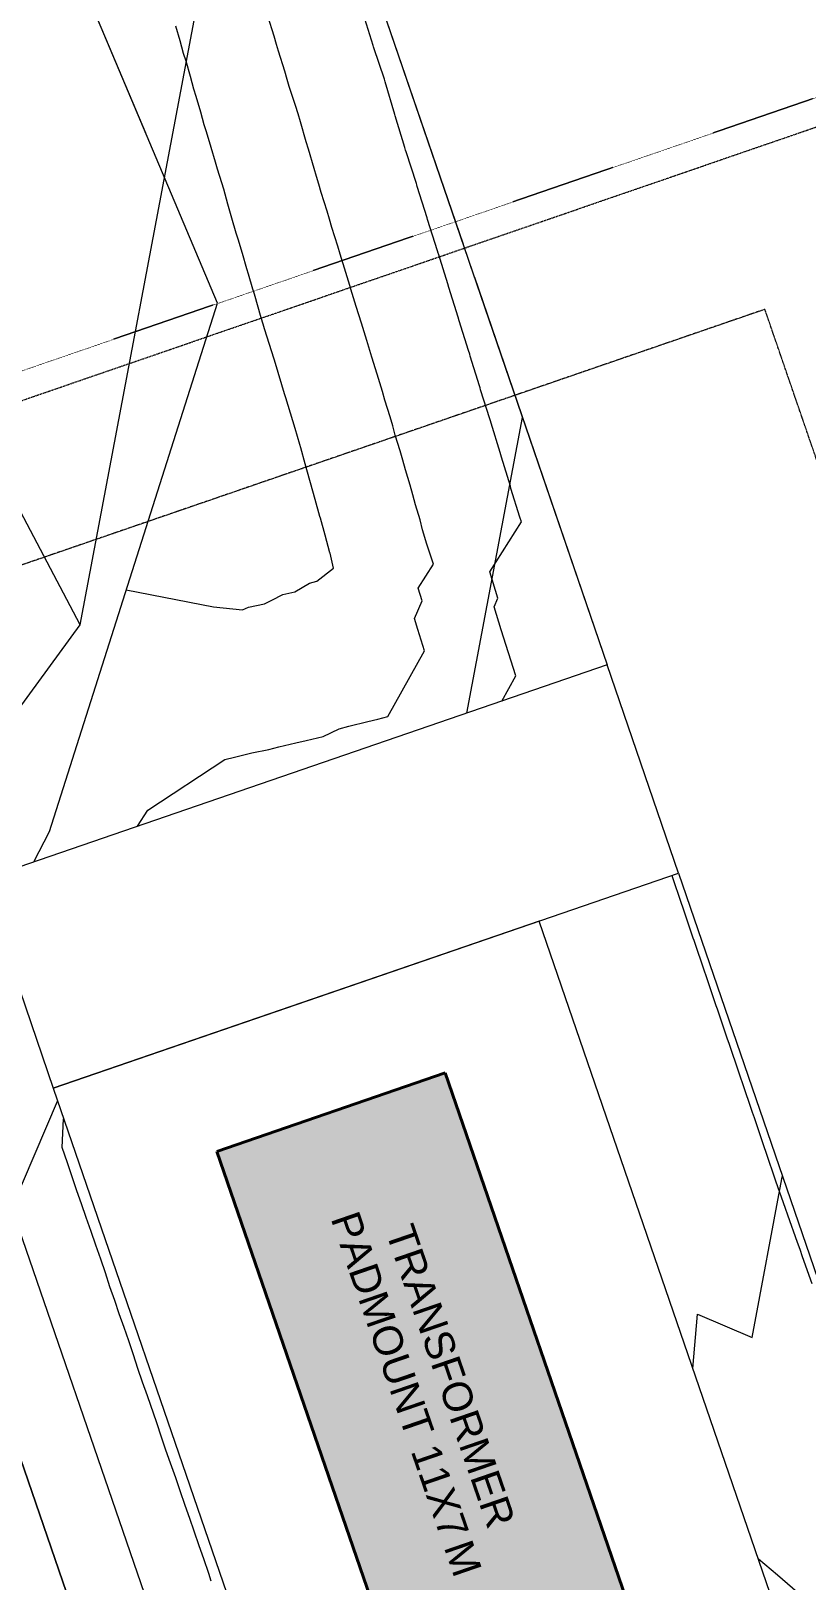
# Model space of a CAD drawing. Header units: millimetres. Extents: x -2612262 to -2065320, y 3717813 to 4283368.
# Drawn here: x -2468138 to -2457567, y 3954977 to 3976092 of the extents above; entities that cross this region are included whole.
import ezdxf

# ---------------------------------------------------------------- set-up
doc = ezdxf.new("R2010")
doc.units = ezdxf.units.MM
for name, pattern in [('Aligning Line', [3.2004, 1.6002, -1.6002]), ('Dash Medium', [7.5, 4.5, -3]), ('Dash Tight', [1.2, 0.6, -0.6]), ('Grid Line', [21, 12, -3, 3, -3])]:
    doc.linetypes.add(name, pattern=pattern)
for name, color, linetype, lineweight in [('A-DETL', 90, 'Continuous', 18), ('A-DETL-GENF', 92, 'Continuous', 5), ('A-FLOR', 192, 'Continuous', 5), ('A-GENM', 13, 'Continuous', 5), ('C-TOPO', 7, 'Continuous', 5), ('C-TOPO-MAJR', 7, 'Continuous', 20), ('C-TOPO-MINR', 7, 'Continuous', 5), ('G-ANNO-REFR', 1, 'Aligning Line', 5), ('G-ANNO-TEXT', 231, 'Continuous', 5), ('S-GRID', 1, 'Continuous', 5)]:
    doc.layers.add(name, color=color, linetype=linetype, lineweight=lineweight)
doc.styles.add('Arial_3', font='arial.ttf', dxfattribs={"height": 400})
picture_1 = doc.add_image_def('image1.jpg', size_in_pixel=(6528, 5638))

# ---------------------------------------------------------------- blocks, each defined once
blk = doc.blocks.new('Generic Models 3 - Generic Models 2-971299-GA - Part A')
at = {"layer": 'A-GENM'}
blk.add_hatch(color=7, dxfattribs=at).paths.add_polyline_path([(-2397253, 3964350), (-2394151, 3965449), (-2396794, 3972914), (-2399897, 3971816), (-2397359, 3964650)])
at = {"layer": 'A-GENM', "color": 50, "lineweight": 40}
for p, q in [((-2396794, 3972914), (-2399897, 3971816)), ((-2394151, 3965449), (-2396794, 3972914)), ((-2399897, 3971816), (-2397253, 3964350)), ((-2397253, 3964350), (-2394151, 3965449))]:
    blk.add_line(p, q, dxfattribs=at)
blk = doc.blocks.new('Dimension - Grids _2D_ - 1-200-639481-GA - Part A')
at = {"layer": 'A-DETL-GENF'}
for p, q in [((-9323, 500), (-9823, 0)), ((-9823, 0), (-9323, 500)), ((9677, 500), (-9323, 500)), ((-9323, 500), (9677, 500)), ((10177, 0), (9677, 500)), ((10177, 0), (9677, 500)), ((-9823, 0), (-9323, -500)), ((-9823, 0), (-9323, -500)), ((9677, -500), (10177, 0)), ((10177, 0), (9677, -500)), ((-9323, -500), (9677, -500)), ((-9323, -500), (9677, -500))]:
    blk.add_line(p, q, dxfattribs=at)

msp = doc.modelspace()

# ---------------------------------------------------------------- linework, layer by layer
at = {"layer": 'A-DETL', "linetype": 'Dash Tight', "lineweight": 5}
msp.add_line((-2456590.1, 3975477.7), (-2468414.7, 3971410), dxfattribs=at)
at = {"layer": 'A-DETL', "linetype": 'Dash Medium'}
for p, q in [((-2458140.9, 3972300.4), (-2471082.4, 3967848.5)), ((-2450685.2, 3950626.9), (-2458140.9, 3972300.4))]:
    msp.add_line(p, q, dxfattribs=at)
at = {"layer": 'A-FLOR'}
for p, q in [((-2467326.1, 3987999), (-2460288.9, 3967458.3)), ((-2460288.9, 3967458.3), (-2468803.5, 3964529.3)), ((-2459316.6, 3964620.3), (-2460288.9, 3967458.3)), ((-2467836.6, 3961689.4), (-2459316.6, 3964620.3)), ((-2459316.6, 3964620.3), (-2456488.3, 3956365.1)), ((-2468803.5, 3964529.3), (-2467836.6, 3961689.4)), ((-2461217.2, 3963966.4), (-2467836.5, 3961689.4)), ((-2457639.1, 3953564.7), (-2461217.2, 3963966.4)), ((-2467836.5, 3961689.4), (-2464258.4, 3951287.7))]:
    msp.add_line(p, q, dxfattribs=at)
at = {"layer": 'C-TOPO'}
for p, q in [((-2466758, 3986340.9), (-2462251.9, 3973188.2)), ((-2465595.4, 3972386.2), (-2470843.8, 3984804.8)), ((-2466573.8, 3974701.2), (-2468634.6, 3979577.4)), ((-2462251.2, 3973186), (-2462099, 3972741.7)), ((-2462098.2, 3972739.5), (-2460288.9, 3967458.3)), ((-2467888.2, 3965189.4), (-2465595.4, 3972386.2)), ((-2468097.7, 3964772.1), (-2467888.2, 3965189.4)), ((-2459316.6, 3964620.3), (-2456612.2, 3956726.7))]:
    msp.add_line(p, q, dxfattribs=at)
at = {"layer": 'C-TOPO-MAJR', "color": 9, "lineweight": 15}
msp.add_line((-2467467.2, 3968002), (-2465001.1, 3981072.3), dxfattribs=at)
at = {"layer": 'C-TOPO-MAJR', "color": 8, "lineweight": 15}
for p, q in [((-2467467.2, 3968002), (-2468712.2, 3970358.3)), ((-2468791.9, 3966189.8), (-2467467.2, 3968002)), ((-2459410.6, 3964587.9), (-2459276.3, 3964199.2)), ((-2459276.3, 3964199.2), (-2459267.9, 3964174.7)), ((-2459267.9, 3964174.7), (-2459120.3, 3963738.5)), ((-2459120.3, 3963738.5), (-2459109.2, 3963706.4)), ((-2459109.2, 3963706.4), (-2458964.2, 3963277.8)), ((-2458964.2, 3963277.8), (-2458950.4, 3963238.2)), ((-2458950.4, 3963238.2), (-2458807.9, 3962817.1)), ((-2458807.9, 3962817.1), (-2458791.2, 3962770.1)), ((-2458791.2, 3962770.1), (-2458652.6, 3962361.1)), ((-2458652.6, 3962361.1), (-2458632.2, 3962301.9)), ((-2458632.2, 3962301.9), (-2458496, 3961899.9)), ((-2458496, 3961899.9), (-2458473.2, 3961833.7)), ((-2458473.2, 3961833.7), (-2458450.4, 3961767.5)), ((-2458450.4, 3961767.5), (-2458314.1, 3961365.6)), ((-2458314.1, 3961365.6), (-2458289, 3961292.5)), ((-2458289, 3961292.5), (-2458155, 3960897.4)), ((-2458155, 3960897.4), (-2458127.6, 3960817.9)), ((-2458127.6, 3960817.9), (-2457995.8, 3960429.3)), ((-2457995.8, 3960429.3), (-2457863, 3960057.5)), ((-2457863, 3960057.5), (-2457831.3, 3959965.4)), ((-2457831.3, 3959965.4), (-2457700.7, 3959594.8)), ((-2457700.7, 3959594.8), (-2457666.9, 3959496.7)), ((-2457666.9, 3959496.7), (-2457633.1, 3959399)), ((-2457633.1, 3959399), (-2457502.6, 3959030.7))]:
    msp.add_line(p, q, dxfattribs=at)
at = {"layer": 'C-TOPO-MINR', "color": 253}
for p, q in [((-2466107.4, 3975956.2), (-2466165.7, 3976159.9)), ((-2464825.1, 3976020.8), (-2464911.4, 3976296.1)), ((-2463476.9, 3975895.5), (-2463615.2, 3976331.4)), ((-2466060.1, 3975787.1), (-2466107.4, 3975956.2)), ((-2464793.4, 3975908.2), (-2464825.1, 3976020.8)), ((-2466026.5, 3975679.8), (-2466060.1, 3975787.1)), ((-2464767, 3975815.5), (-2464793.4, 3975908.2)), ((-2464681.9, 3975547.2), (-2464767, 3975815.5)), ((-2463471.8, 3975877.7), (-2463476.9, 3975895.5)), ((-2463467.7, 3975863.1), (-2463471.8, 3975877.7)), ((-2463322.5, 3975437.2), (-2463467.7, 3975863.1)), ((-2465967.6, 3975471.4), (-2466026.5, 3975679.8)), ((-2464649.2, 3975432.2), (-2464681.9, 3975547.2)), ((-2465918.9, 3975299.5), (-2465967.6, 3975471.4)), ((-2464622.4, 3975338.1), (-2464649.2, 3975432.2)), ((-2464533.8, 3975078.5), (-2464622.4, 3975338.1)), ((-2463317.1, 3975418.5), (-2463322.5, 3975437.2)), ((-2463311.9, 3975400.7), (-2463317.1, 3975418.5)), ((-2463182.4, 3974954.7), (-2463311.9, 3975400.7)), ((-2465887, 3975199), (-2465918.9, 3975299.5)), ((-2465826.6, 3974986.8), (-2465887, 3975199)), ((-2465777.1, 3974813.2), (-2465826.6, 3974986.8)), ((-2464500.5, 3974962.9), (-2464533.8, 3975078.5)), ((-2464468.3, 3974852.7), (-2464500.5, 3974962.9)), ((-2463176.9, 3974937.4), (-2463182.4, 3974954.7)), ((-2463046, 3974504.9), (-2463176.9, 3974937.4)), ((-2465745.2, 3974719.8), (-2465777.1, 3974813.2)), ((-2465684, 3974507.4), (-2465745.2, 3974719.8)), ((-2464390.1, 3974583.4), (-2464468.3, 3974852.7)), ((-2465624.8, 3974304.8), (-2465684, 3974507.4)), ((-2464357.3, 3974480.4), (-2464390.1, 3974583.4)), ((-2464278.6, 3974220.4), (-2464357.3, 3974480.4)), ((-2463040.9, 3974485.6), (-2463046, 3974504.9)), ((-2463035.5, 3974467.1), (-2463040.9, 3974485.6)), ((-2463029.7, 3974447.3), (-2463035.5, 3974467.1)), ((-2465597.9, 3974212.1), (-2465624.8, 3974304.8)), ((-2462888.8, 3974016.3), (-2463029.7, 3974447.3)), ((-2465537.8, 3974023.5), (-2465597.9, 3974212.1)), ((-2464249.4, 3974110), (-2464278.6, 3974220.4)), ((-2464218.8, 3974004.3), (-2464249.4, 3974110)), ((-2465511.3, 3973935.9), (-2465537.8, 3974023.5)), ((-2465458, 3973734.5), (-2465511.3, 3973935.9)), ((-2464186, 3973891.8), (-2464218.8, 3974004.3)), ((-2464102.4, 3973636.4), (-2464186, 3973891.8)), ((-2462883.1, 3973996.6), (-2462888.8, 3974016.3)), ((-2462877, 3973975.9), (-2462883.1, 3973996.6)), ((-2462742, 3973547), (-2462877, 3973975.9)), ((-2465402.2, 3973541.6), (-2465458, 3973734.5)), ((-2464071, 3973528), (-2464102.4, 3973636.4)), ((-2465342.2, 3973336.4), (-2465402.2, 3973541.6)), ((-2464037.9, 3973414.2), (-2464071, 3973528)), ((-2463958.7, 3973162.6), (-2464037.9, 3973414.2)), ((-2462736, 3973526), (-2462742, 3973547)), ((-2462601.8, 3973099.7), (-2462736, 3973526)), ((-2465316.1, 3973256.5), (-2465342.2, 3973336.4)), ((-2465259, 3973059.4), (-2465316.1, 3973256.5)), ((-2465198.7, 3972852.6), (-2465259, 3973059.4)), ((-2463926.5, 3973051.4), (-2463958.7, 3973162.6)), ((-2463848.2, 3972802.6), (-2463926.5, 3973051.4)), ((-2462591.8, 3973065.1), (-2462601.8, 3973099.7)), ((-2462589, 3973055.6), (-2462591.8, 3973065.1)), ((-2462460.8, 3972646.3), (-2462589, 3973055.6)), ((-2465175.3, 3972778.2), (-2465198.7, 3972852.6)), ((-2465117, 3972576.9), (-2465175.3, 3972778.2)), ((-2463796.6, 3972624.9), (-2463848.2, 3972802.6)), ((-2465094.5, 3972505.6), (-2465117, 3972576.9)), ((-2463782.5, 3972576.3), (-2463796.6, 3972624.9)), ((-2463708.4, 3972339.8), (-2463782.5, 3972576.3)), ((-2462446.5, 3972600.1), (-2462460.8, 3972646.3)), ((-2462318.9, 3972192.8), (-2462446.5, 3972600.1)), ((-2465001.3, 3972184.8), (-2465094.5, 3972505.6)), ((-2464975.9, 3972097.1), (-2465001.3, 3972184.8)), ((-2463637.2, 3972110.1), (-2463708.4, 3972339.8)), ((-2462304.3, 3972145.4), (-2462318.9, 3972192.8)), ((-2462177.1, 3971739.6), (-2462304.3, 3972145.4)), ((-2464956, 3972033.4), (-2464975.9, 3972097.1)), ((-2464827.9, 3971620), (-2464956, 3972033.4)), ((-2463564.3, 3971877.5), (-2463637.2, 3972110.1)), ((-2463493.9, 3971648.3), (-2463564.3, 3971877.5)), ((-2462162, 3971689.9), (-2462177.1, 3971739.6)), ((-2464809.7, 3971562.2), (-2464827.9, 3971620)), ((-2464683.6, 3971151.3), (-2464809.7, 3971562.2)), ((-2463421.4, 3971416.7), (-2463493.9, 3971648.3)), ((-2462154.7, 3971664), (-2462162, 3971689.9)), ((-2462028.2, 3971260.1), (-2462154.7, 3971664)), ((-2463350.1, 3971183.4), (-2463421.4, 3971416.7)), ((-2464665.6, 3971093.8), (-2464683.6, 3971151.3)), ((-2464538.2, 3970677), (-2464665.6, 3971093.8)), ((-2463316, 3971061.6), (-2463350.1, 3971183.4)), ((-2462020.7, 3971233.3), (-2462028.2, 3971260.1)), ((-2462013.1, 3971205.7), (-2462020.7, 3971233.3)), ((-2461887.6, 3970808.3), (-2462013.1, 3971205.7)), ((-2463245.5, 3970836.7), (-2463316, 3971061.6)), ((-2464477.3, 3970459.3), (-2464538.2, 3970677)), ((-2463211.3, 3970714.2), (-2463245.5, 3970836.7)), ((-2463176.3, 3970587.9), (-2463211.3, 3970714.2)), ((-2461879.7, 3970779.8), (-2461887.6, 3970808.3)), ((-2461871.6, 3970750.3), (-2461879.7, 3970779.8)), ((-2461747.1, 3970349), (-2461871.6, 3970750.3)), ((-2464462.9, 3970413.3), (-2464477.3, 3970459.3)), ((-2463108.3, 3970372.7), (-2463176.3, 3970587.9)), ((-2464402, 3970195.1), (-2464462.9, 3970413.3)), ((-2463073.1, 3970245.6), (-2463108.3, 3970372.7)), ((-2463037, 3970114.3), (-2463073.1, 3970245.6)), ((-2461738.8, 3970318.7), (-2461747.1, 3970349)), ((-2461730.2, 3970287.4), (-2461738.8, 3970318.7)), ((-2461606.8, 3969892.9), (-2461730.2, 3970287.4)), ((-2464339.4, 3969970.1), (-2464402, 3970195.1)), ((-2462971.6, 3969903.5), (-2463037, 3970114.3)), ((-2464329, 3969937), (-2464339.4, 3969970.1)), ((-2464266.6, 3969711.4), (-2464329, 3969937)), ((-2462935.4, 3969771.8), (-2462971.6, 3969903.5)), ((-2461599.6, 3969860.6), (-2461606.8, 3969892.9)), ((-2461477.3, 3969469.4), (-2461599.6, 3969860.6)), ((-2464202.5, 3969478.3), (-2464266.6, 3969711.4)), ((-2462898.3, 3969635.6), (-2462935.4, 3969771.8)), ((-2462835.6, 3969435.2), (-2462898.3, 3969635.6)), ((-2464196.1, 3969457.9), (-2464202.5, 3969478.3)), ((-2464132.1, 3969224.8), (-2464196.1, 3969457.9)), ((-2462805, 3969298.3), (-2462835.6, 3969435.2)), ((-2461889.5, 3968725.3), (-2461455.9, 3969403.7)), ((-2461455.9, 3969403.7), (-2461477.3, 3969469.4)), ((-2464066.3, 3968983.7), (-2464132.1, 3969224.8)), ((-2462744.1, 3969103.2), (-2462805, 3969298.3)), ((-2464064.4, 3968977.6), (-2464066.3, 3968983.7)), ((-2464019.1, 3968774.9), (-2464064.4, 3968977.6)), ((-2462655.2, 3968831.1), (-2462744.1, 3969103.2)), ((-2464242.8, 3968595.3), (-2464019.1, 3968774.9)), ((-2462864.3, 3968503.9), (-2462655.2, 3968831.1)), ((-2464545.3, 3968452.3), (-2464345.8, 3968572.4)), ((-2464345.8, 3968572.4), (-2464242.8, 3968595.3)), ((-2461776.7, 3968366.1), (-2461889.5, 3968725.3)), ((-2466839.8, 3968480.2), (-2465652.9, 3968247.6)), ((-2464858.5, 3968339), (-2464709.4, 3968415.5)), ((-2464709.4, 3968415.5), (-2464545.3, 3968452.3)), ((-2462809.9, 3968330.7), (-2462864.3, 3968503.9)), ((-2461826.7, 3968248.2), (-2461776.7, 3968366.1)), ((-2465652.9, 3968247.6), (-2465259.1, 3968206.6)), ((-2465259.1, 3968206.6), (-2465175.7, 3968244.5)), ((-2465175.7, 3968244.5), (-2464955.1, 3968289.6)), ((-2464955.1, 3968289.6), (-2464858.5, 3968339)), ((-2462913, 3968087.7), (-2462809.9, 3968330.7)), ((-2461732.5, 3967933.1), (-2461826.7, 3968248.2)), ((-2462869.1, 3967941.2), (-2462913, 3968087.7)), ((-2462822, 3967795.7), (-2462869.1, 3967941.2)), ((-2461631.2, 3967620.3), (-2461732.5, 3967933.1)), ((-2462777.1, 3967649.4), (-2462822, 3967795.7)), ((-2463276.6, 3966753.9), (-2462777.1, 3967649.4)), ((-2461534.5, 3967305.9), (-2461631.2, 3967620.3)), ((-2461725.1, 3966964.3), (-2461534.5, 3967305.9)), ((-2463806.6, 3966621.7), (-2463549.5, 3966685.8)), ((-2463549.5, 3966685.8), (-2463414.4, 3966719.6)), ((-2463414.4, 3966719.6), (-2463276.6, 3966753.9)), ((-2464390.4, 3966428), (-2464159.4, 3966479.5)), ((-2464159.4, 3966479.5), (-2463940.9, 3966588.1)), ((-2463940.9, 3966588.1), (-2463806.6, 3966621.7)), ((-2465364.5, 3966201.4), (-2465130.9, 3966258.1)), ((-2465130.9, 3966258.1), (-2464899.3, 3966305.5)), ((-2464899.3, 3966305.5), (-2464762.4, 3966341.2)), ((-2464762.4, 3966341.2), (-2464530.7, 3966393.1)), ((-2464530.7, 3966393.1), (-2464390.4, 3966428)), ((-2466546.6, 3965479.1), (-2465499.3, 3966168.3)), ((-2465499.3, 3966168.3), (-2465364.5, 3966201.4)), ((-2466685.7, 3965257.8), (-2466546.6, 3965479.1)), ((-2467714.8, 3960881.6), (-2467694.1, 3961275.3)), ((-2467642.5, 3960671.7), (-2467714.8, 3960881.6)), ((-2467582.2, 3960496.8), (-2467642.5, 3960671.7)), ((-2467511.7, 3960292), (-2467582.2, 3960496.8)), ((-2467450.7, 3960114.8), (-2467511.7, 3960292)), ((-2467387, 3959929.8), (-2467450.7, 3960114.8)), ((-2467320.3, 3959737.8), (-2467387, 3959929.8)), ((-2467256.3, 3959552.1), (-2467320.3, 3959737.8)), ((-2467188.1, 3959361), (-2467256.3, 3959552.1)), ((-2467123.5, 3959173.4), (-2467188.1, 3959361)), ((-2467062.9, 3958986.2), (-2467123.5, 3959173.4)), ((-2466997.2, 3958796.8), (-2467062.9, 3958986.2)), ((-2466934.9, 3958619), (-2466997.2, 3958796.8)), ((-2466870.4, 3958430.5), (-2466934.9, 3958619)), ((-2466807.6, 3958247.4), (-2466870.4, 3958430.5)), ((-2466743.1, 3958060), (-2466807.6, 3958247.4)), ((-2466681.5, 3957873.9), (-2466743.1, 3958060)), ((-2466617.4, 3957687.7), (-2466681.5, 3957873.9)), ((-2466549.8, 3957498.8), (-2466617.4, 3957687.7)), ((-2466423.7, 3957132.7), (-2466549.8, 3957498.8)), ((-2466362.1, 3956937.9), (-2466423.7, 3957132.7)), ((-2466300.2, 3956758), (-2466362.1, 3956937.9)), ((-2466239.3, 3956581.1), (-2466300.2, 3956758)), ((-2466165.4, 3956382.5), (-2466239.3, 3956581.1)), ((-2466106, 3956206), (-2466165.4, 3956382.5)), ((-2466037.2, 3956006.4), (-2466106, 3956206)), ((-2465975.2, 3955830.3), (-2466037.2, 3956006.4)), ((-2465914.9, 3955655.2), (-2465975.2, 3955830.3)), ((-2465845.7, 3955454.1), (-2465914.9, 3955655.2)), ((-2465783.7, 3955279.3), (-2465845.7, 3955454.1)), ((-2465714.3, 3955077.7), (-2465783.7, 3955279.3)), ((-2465681.8, 3954973.9), (-2465714.3, 3955077.7))]:
    msp.add_line(p, q, dxfattribs=at)
at = {"layer": 'C-TOPO-MINR', "color": 254}
for p, q in [((-2462202.8, 3966799.9), (-2461443, 3970827)), ((-2468398.7, 3960054.5), (-2467775.9, 3961513.1)), ((-2458316, 3958296.6), (-2457908.4, 3960456.9)), ((-2457908, 3960459), (-2457901.9, 3960491.1)), ((-2459121.3, 3957873.4), (-2459059, 3958614.4)), ((-2459059, 3958614.4), (-2458316, 3958296.6)), ((-2457969.7, 3955055.4), (-2458227.9, 3955276.5)), ((-2457630.6, 3954759.9), (-2457969.7, 3955055.4))]:
    msp.add_line(p, q, dxfattribs=at)
at = {"layer": 'S-GRID', "linetype": 'Grid Line'}
msp.add_line((-2473696.2, 3969187.5), (-2337666.9, 4016027.2), dxfattribs=at)

# ---------------------------------------------------------------- block references
at = {"layer": 'A-DETL-GENF', "rotation": 109.0004071202325}
msp.add_blockref('Dimension - Grids _2D_ - 1-200-639481-GA - Part A', (-2468930.9, 3960064.5), dxfattribs=at)
at = {"layer": 'A-GENM', "rotation": 359.5004071202222}
msp.add_blockref('Generic Models 3 - Generic Models 2-971299-GA - Part A', (-100433.9, -31763.1), dxfattribs=at)

# ---------------------------------------------------------------- texts
at = {"layer": 'G-ANNO-TEXT', "color": 7, "char_height": 400, "attachment_point": 1, "rotation": 289.00041, "style": 'Arial_3'}
for s, insert, width in [('PADMOUNT 11X7', (-2463681.3, 3960049.1), 5740.083), ('TRANSFORMER ', (-2462934.9, 3959872.4), 5499.576), ('M', (-2462139.4, 3955571.1), 561.181)]:
    msp.add_mtext(s, dxfattribs=dict(at, insert=insert, width=width))

# ---------------------------------------------------------------- pictures from other files: only their frames are drawn
at = {"layer": 'G-ANNO-REFR'}
image = msp.add_image(picture_1, insert=(-2382054.9, 4283368.1), size_in_units=(433000, 373966.6), rotation=-122.11743, dxfattribs=at)
image.dxf.flags = 15

doc.saveas('drawing.dxf')
